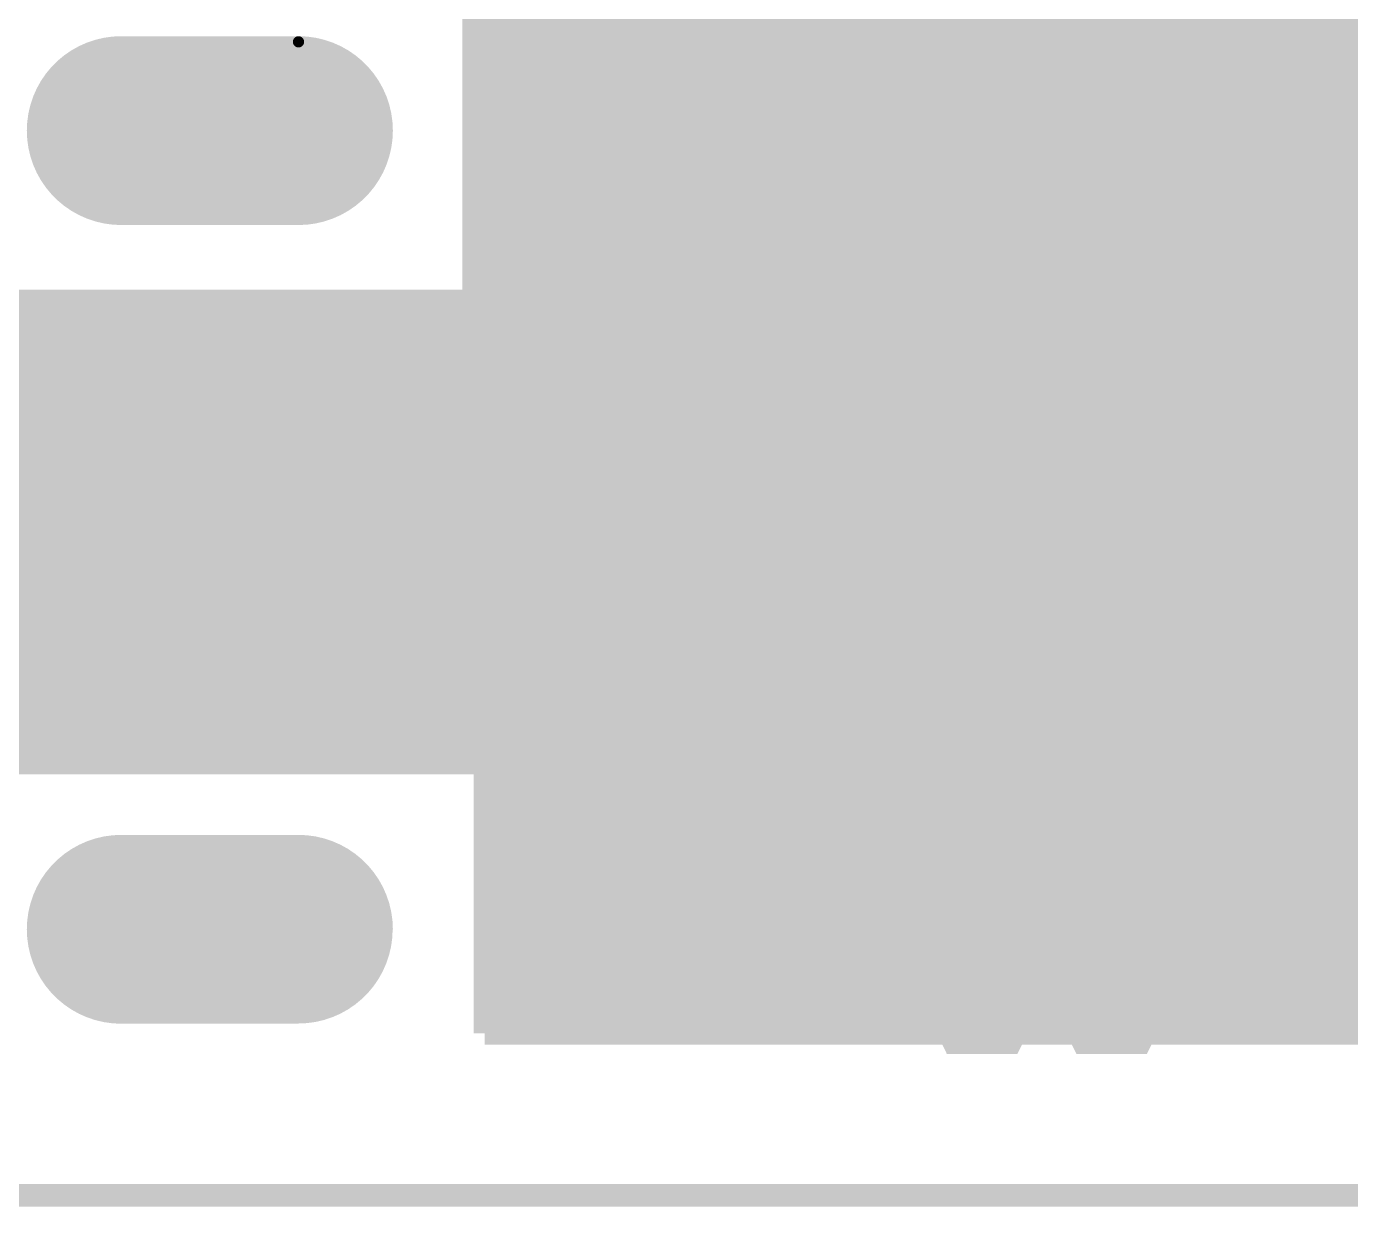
# Model space of a CAD drawing. Extents: x -5 to 100, y -56 to 115.
# Drawn here: x 32.93 to 47.86, y -5.13 to 8.17 of the extents above; entities that cross this region are included whole.
import ezdxf

# ---------------------------------------------------------------- set-up
doc = ezdxf.new("R2010")
doc.units = 0
doc.header["$MEASUREMENT"] = 0
doc.layers.get('0').update_dxf_attribs({"linetype": 'CONTINUOUS'})
for name, color, linetype in [('22-314-0_BOT', 7, 'CONTINUOUS'), ('22-314-0_DRD', 7, 'CONTINUOUS'), ('22-314-0_DRL', 2, 'CONTINUOUS'), ('22-314-0_SST', 5, 'CONTINUOUS'), ('22-314-0_TOP', 10, 'CONTINUOUS')]:
    doc.layers.add(name, color=color, linetype=linetype)

# ---------------------------------------------------------------- blocks, each defined once
blk = doc.blocks.new('ROUND_21')
at = {"const_width": 0.0635}
blk.add_lwpolyline([(-0.03175, 0, 1), (0.03175, 0, 1)], format="xyb", close=True, dxfattribs=at)

msp = doc.modelspace()

# ---------------------------------------------------------------- linework, layer by layer
at = {"layer": '22-314-0_BOT'}
for points, const_width in [([(56.66486, 11.3538), (56.66486, 9.16686), (54.61, 7.112), (41.402, 7.112), (33.782, 14.732), (33.782, 19.05), (28.702, 24.13), (13.208, 24.13), (9.652, 27.686), (9.652, 98.806), (8.7503, 99.7077), (8.7503, 101.69906)], 0.508), ([(41.4528, 17.09166), (41.4528, 8.13816)], 0.254), ([(41.6814, 17.09166), (41.6814, 7.90956)], 0.254), ([(41.91, 17.09166), (41.91, 7.874)], 0.254), ([(34.544, 15.04696), (41.71696, 7.874)], 0.254), ([(33.24606, 14.18844), (40.86352, 6.57352)], 0.254), ([(42.1386, 10.70864), (42.1386, 7.874)], 0.254), ([(42.3672, 10.32256), (42.3672, 7.874)], 0.254), ([(42.5958, 10.08634), (42.5958, 7.874)], 0.254), ([(42.8244, 9.92632), (42.8244, 7.874)], 0.254), ([(43.053, 9.81456), (43.053, 7.874)], 0.254), ([(43.2816, 9.7409), (43.2816, 7.874)], 0.254), ([(44.16806, 9.77392), (45.84446, 8.09752)], 0.254), ([(44.196, 9.74598), (44.196, 7.874)], 0.254), ([(43.5102, 9.7028), (43.5102, 7.874)], 0.254), ([(43.7388, 9.69772), (43.7388, 7.874)], 0.254), ([(43.9674, 9.72312), (43.9674, 7.874)], 0.254), ([(44.4246, 9.51738), (44.4246, 7.874)], 0.254), ([(38.0238, 9.41324), (38.0238, -0.127)], 0.254), ([(44.6532, 9.28878), (44.6532, 7.874)], 0.254), ([(38.2524, 9.18464), (38.2524, -3.175)], 0.254), ([(44.8818, 9.06018), (44.8818, 7.874)], 0.254), ([(37.973, 8.89), (37.973, 5.08)], 0.254), ([(38.481, 8.95604), (38.481, -3.175)], 0.254), ([(45.1104, 8.83158), (45.1104, 7.874)], 0.254), ([(38.7096, 8.72744), (38.7096, -3.175)], 0.254), ([(45.339, 8.60298), (45.339, 7.874)], 0.254), ([(38.9382, 8.49884), (38.9382, -3.175)], 0.254), ([(39.18204, 8.255), (37.973, 8.255)], 0.254), ([(39.1668, 8.27024), (39.1668, -3.175)], 0.254), ([(45.68698, 8.255), (41.33596, 8.255)], 0.254), ([(45.5676, 8.37438), (45.5676, 7.874)], 0.254), ([(45.7962, 8.14578), (45.7962, 7.874)], 0.254), ([(39.41064, 8.0264), (37.973, 8.0264)], 0.254), ([(39.3954, 8.04164), (39.3954, -3.175)], 0.254), ([(45.92574, 8.0264), (41.56456, 8.0264)], 0.254), ([(46.0248, 7.9629), (46.0248, 7.874)], 0.254), ([(39.63924, 7.7978), (37.973, 7.7978)], 0.254), ([(39.624, 7.81304), (39.624, -3.175)], 0.254), ([(54.29504, 7.874), (41.71696, 7.874)], 0.254), ([(50.8, 7.874), (46.38294, 7.874)], 0.254), ([(39.86784, 7.5692), (37.973, 7.5692)], 0.254), ([(39.8526, 7.58444), (39.8526, -3.175)], 0.254), ([(40.09644, 7.3406), (37.973, 7.3406)], 0.254), ([(40.0812, 7.35584), (40.0812, -3.175)], 0.254), ([(40.32504, 7.112), (37.973, 7.112)], 0.254), ([(40.3098, 7.12724), (40.3098, -3.175)], 0.254), ([(40.5384, 6.89864), (40.5384, -3.175)], 0.254), ([(40.55364, 6.8834), (37.973, 6.8834)], 0.254), ([(40.78224, 6.6548), (37.973, 6.6548)], 0.254), ([(40.767, 6.67004), (40.767, -3.175)], 0.254), ([(40.9956, 6.46684), (40.9956, -3.175)], 0.254), ([(41.06926, 6.4262), (37.973, 6.4262)], 0.254), ([(41.2242, 6.37032), (41.2242, -3.175)], 0.254), ([(54.61, 6.35), (41.402, 6.35)], 0.254), ([(41.4528, 6.35), (41.4528, -3.175)], 0.254), ([(41.6814, 6.35), (41.6814, -3.175)], 0.254), ([(41.91, 6.35), (41.91, -3.175)], 0.254), ([(42.1386, 6.35), (42.1386, -3.175)], 0.254), ([(42.3672, 6.35), (42.3672, -3.175)], 0.254), ([(42.5958, 6.35), (42.5958, -3.175)], 0.254), ([(42.8244, 6.35), (42.8244, -3.175)], 0.254), ([(43.053, 6.35), (43.053, -3.175)], 0.254), ([(43.2816, 6.35), (43.2816, -3.175)], 0.254), ([(43.5102, 6.35), (43.5102, -3.175)], 0.254), ([(43.7388, 6.35), (43.7388, -3.175)], 0.254), ([(43.9674, 6.35), (43.9674, -3.175)], 0.254), ([(44.196, 6.35), (44.196, -3.175)], 0.254), ([(44.4246, 6.35), (44.4246, -3.175)], 0.254), ([(44.6532, 6.35), (44.6532, -3.175)], 0.254), ([(44.8818, 6.35), (44.8818, -3.175)], 0.254), ([(45.1104, 6.35), (45.1104, -3.175)], 0.254), ([(45.339, 6.35), (45.339, -3.175)], 0.254), ([(45.5676, 6.35), (45.5676, -3.175)], 0.254), ([(45.7962, 6.35), (45.7962, -3.175)], 0.254), ([(46.0248, 6.35), (46.0248, -3.175)], 0.254), ([(46.2534, 6.35), (46.2534, -3.175)], 0.254), ([(46.482, 6.35), (46.482, -3.175)], 0.254), ([(46.7106, 6.35), (46.7106, -3.175)], 0.254), ([(46.9392, 6.35), (46.9392, -3.175)], 0.254), ([(47.1678, 6.35), (47.1678, -3.175)], 0.254), ([(47.3964, 6.35), (47.3964, -3.175)], 0.254), ([(47.625, 6.35), (47.625, -3.175)], 0.254), ([(47.8536, 6.35), (47.8536, -3.175)], 0.254), ([(98.425, 6.1976), (37.973, 6.1976)], 0.254), ([(98.425, 5.969), (37.973, 5.969)], 0.254), ([(98.425, 5.7404), (37.973, 5.7404)], 0.254), ([(98.425, 5.5118), (37.973, 5.5118)], 0.254), ([(98.425, 5.2832), (37.973, 5.2832)], 0.254), ([(98.425, 5.0546), (-3.81, 5.0546)], 0.254), ([(37.973, 5.08), (31.623, 5.08)], 0.254), ([(32.9946, 5.08), (32.9946, -0.127)], 0.254), ([(33.2232, 5.08), (33.2232, -0.127)], 0.254), ([(33.4518, 5.08), (33.4518, -0.127)], 0.254), ([(33.6804, 5.08), (33.6804, -0.127)], 0.254), ([(33.909, 5.08), (33.909, -0.127)], 0.254), ([(34.1376, 5.08), (34.1376, -0.127)], 0.254), ([(34.3662, 5.08), (34.3662, -0.127)], 0.254), ([(34.5948, 5.08), (34.5948, -0.127)], 0.254), ([(34.8234, 5.08), (34.8234, -0.127)], 0.254), ([(35.052, 5.08), (35.052, -0.127)], 0.254), ([(35.2806, 5.08), (35.2806, -0.127)], 0.254), ([(35.5092, 5.08), (35.5092, -0.127)], 0.254), ([(35.7378, 5.08), (35.7378, -0.127)], 0.254), ([(35.9664, 5.08), (35.9664, -0.127)], 0.254), ([(36.195, 5.08), (36.195, -0.127)], 0.254), ([(36.4236, 5.08), (36.4236, -0.127)], 0.254), ([(36.6522, 5.08), (36.6522, -0.127)], 0.254), ([(36.8808, 5.08), (36.8808, -0.127)], 0.254), ([(37.1094, 5.08), (37.1094, -0.127)], 0.254), ([(37.338, 5.08), (37.338, -0.127)], 0.254), ([(37.5666, 5.08), (37.5666, -0.127)], 0.254), ([(37.7952, 5.08), (37.7952, -0.127)], 0.254), ([(98.425, 4.826), (-3.81, 4.826)], 0.254), ([(98.425, 4.5974), (-3.81, 4.5974)], 0.254), ([(98.425, 4.3688), (-3.81, 4.3688)], 0.254), ([(98.425, 4.1402), (-3.81, 4.1402)], 0.254), ([(94.12732, 3.9116), (0.87122, 3.9116)], 0.254), ([(93.41866, 3.683), (1.57988, 3.683)], 0.254), ([(92.96908, 3.4544), (2.02946, 3.4544)], 0.254), ([(92.6211, 3.2258), (2.37744, 3.2258)], 0.254), ([(92.33916, 2.9972), (2.65938, 2.9972)], 0.254), ([(92.10294, 2.7686), (2.8956, 2.7686)], 0.254), ([(91.89974, 2.54), (3.0988, 2.54)], 0.254), ([(91.72448, 2.3114), (3.27406, 2.3114)], 0.254), ([(91.57462, 2.0828), (3.42392, 2.0828)], 0.254), ([(91.44762, 1.8542), (3.55092, 1.8542)], 0.254), ([(91.33586, 1.6256), (3.66268, 1.6256)], 0.254), ([(91.24188, 1.397), (3.75666, 1.397)], 0.254), ([(91.16568, 1.1684), (3.83286, 1.1684)], 0.254), ([(91.10472, 0.9398), (3.89382, 0.9398)], 0.254), ([(91.05646, 0.7112), (3.94208, 0.7112)], 0.254), ([(91.0209, 0.4826), (3.97764, 0.4826)], 0.254), ([(91.00058, 0.254), (3.99796, 0.254)], 0.254), ([(90.99296, 0.0254), (4.00558, 0.0254)], 0.254), ([(38.1, -0.127), (31.75, -0.127)], 0.254), ([(38.1, -0.127), (38.1, -3.175)], 0.254), ([(90.99804, -0.2032), (38.1, -0.2032)], 0.254), ([(91.01582, -0.4318), (38.1, -0.4318)], 0.254), ([(91.0463, -0.6604), (38.1, -0.6604)], 0.254), ([(91.09202, -0.889), (38.1, -0.889)], 0.254), ([(91.15044, -1.1176), (38.1, -1.1176)], 0.254), ([(91.2241, -1.3462), (38.1, -1.3462)], 0.254), ([(91.313, -1.5748), (38.1, -1.5748)], 0.254), ([(91.41968, -1.8034), (38.1, -1.8034)], 0.254), ([(91.54414, -2.032), (38.1, -2.032)], 0.254), ([(91.69146, -2.2606), (38.1, -2.2606)], 0.254), ([(91.8591, -2.4892), (38.1, -2.4892)], 0.254), ([(92.05468, -2.7178), (38.1, -2.7178)], 0.254), ([(92.28328, -2.9464), (38.1, -2.9464)], 0.254), ([(92.55506, -3.175), (38.1, -3.175)], 0.254)]:
    msp.add_lwpolyline(points, dxfattribs=dict(at, const_width=const_width))
at = {"layer": '22-314-0_BOT', "const_width": 0.254}
for points in [[(45.84446, 8.09752, 0.1989124), (46.38294, 7.87448)], [(40.86352, 6.57352, 0.1989124), (41.402, 6.35048)]]:
    msp.add_lwpolyline(points, format="xyb", dxfattribs=at)
at = {"layer": '22-314-0_DRD', "const_width": 0.254}
msp.add_lwpolyline([(-2.99974, -4.99872), (98.00082, -4.99872)], dxfattribs=at)
at = {"layer": '22-314-0_DRL', "const_width": 0.127}
for points in [[(34.00044, 8.001, 0.4142136), (32.99968, 7.00024)], [(37.00018, 7.00024, 0.4142136), (35.99942, 8.001)], [(32.99968, 7.00024, 0.4142136), (34.00044, 5.99948)], [(35.99942, 5.99948, 0.4142136), (37.00018, 7.00024)], [(34.00044, -1.00076, 0.4142136), (32.99968, -2.00152)], [(37.00018, -2.00152, 0.4142136), (35.99942, -1.00076)], [(32.99968, -2.00152, 0.4142136), (34.00044, -3.00228)], [(35.99942, -2.99974, 0.4142136), (36.99764, -2.00152)]]:
    msp.add_lwpolyline(points, format="xyb", dxfattribs=at)
at = {"layer": '22-314-0_DRL'}
for points, const_width in [([(35.99942, 8.001), (34.00044, 8.001)], 0.127), ([(34.01568, 8.001), (34.01568, 5.99948)], 0.127), ([(34.12998, 8.001), (34.12998, 5.99948)], 0.127), ([(34.24428, 8.001), (34.24428, 5.99948)], 0.127), ([(34.35858, 8.001), (34.35858, 5.99948)], 0.127), ([(34.47288, 8.001), (34.47288, 5.99948)], 0.127), ([(34.58718, 8.001), (34.58718, 5.99948)], 0.127), ([(34.70148, 8.001), (34.70148, 5.99948)], 0.127), ([(34.81578, 8.001), (34.81578, 5.99948)], 0.127), ([(34.93008, 8.001), (34.93008, 5.99948)], 0.127), ([(35.04438, 8.001), (35.04438, 5.99948)], 0.127), ([(35.15868, 8.001), (35.15868, 5.99948)], 0.127), ([(35.27298, 8.001), (35.27298, 5.99948)], 0.127), ([(35.38728, 8.001), (35.38728, 5.99948)], 0.127), ([(35.50158, 8.001), (35.50158, 5.99948)], 0.127), ([(35.61588, 8.001), (35.61588, 5.99948)], 0.127), ([(35.73018, 8.001), (35.73018, 5.99948)], 0.127), ([(35.84448, 8.001), (35.84448, 5.99948)], 0.127), ([(35.95878, 8.001), (35.95878, 5.99948)], 0.127), ([(36.07308, 7.99846), (36.07308, 6.00202)], 0.127), ([(33.55848, 7.89686), (33.55848, 6.10108)], 0.127), ([(36.37026, 7.92988), (33.6296, 7.92988)], 0.127), ([(33.67278, 7.94512), (33.67278, 6.05536)], 0.127), ([(33.78708, 7.97814), (33.78708, 6.02234)], 0.127), ([(33.90138, 7.99592), (33.90138, 6.00456)], 0.127), ([(36.18738, 7.98322), (36.18738, 6.01726)], 0.127), ([(36.30168, 7.95528), (36.30168, 6.0452)], 0.127), ([(36.41598, 7.90956), (36.41598, 6.08838)], 0.127), ([(36.71316, 7.70128), (33.28416, 7.70128)], 0.127), ([(33.32988, 7.74192), (33.32988, 6.25602)], 0.127), ([(36.57854, 7.81558), (33.41878, 7.81558)], 0.127), ([(33.44418, 7.83082), (33.44418, 6.16712)], 0.127), ([(36.53028, 7.8486), (36.53028, 6.15188)], 0.127), ([(36.64458, 7.76478), (36.64458, 6.23316)], 0.127), ([(36.80968, 7.58698), (33.18764, 7.58698)], 0.127), ([(33.21558, 7.62), (33.21558, 6.37794)], 0.127), ([(36.75888, 7.65302), (36.75888, 6.34746)], 0.127), ([(33.10128, 7.43966), (33.10128, 6.56082)], 0.127), ([(36.8808, 7.47268), (33.11652, 7.47268)], 0.127), ([(36.87318, 7.49046), (36.87318, 6.51002)], 0.127), ([(36.93414, 7.35838), (33.06572, 7.35838)], 0.127), ([(36.99256, 7.12978), (33.0073, 7.12978)], 0.127), ([(36.9697, 7.24408), (33.02762, 7.24408)], 0.127), ([(36.98748, 7.1628), (36.98748, 6.83514)], 0.127), ([(37.00018, 7.01548), (32.99968, 7.01548)], 0.127), ([(36.9951, 6.90118), (33.00222, 6.90118)], 0.127), ([(36.97732, 6.78688), (33.02254, 6.78688)], 0.127), ([(36.9443, 6.67258), (33.05302, 6.67258)], 0.127), ([(36.89604, 6.55828), (33.10128, 6.55828)], 0.127), ([(36.83, 6.44398), (33.16732, 6.44398)], 0.127), ([(36.7411, 6.32968), (33.25622, 6.32968)], 0.127), ([(36.61918, 6.21538), (33.37814, 6.21538)], 0.127), ([(36.43884, 6.10108), (33.56102, 6.10108)], 0.127), ([(35.99942, 5.99948), (34.00044, 5.99948)], 0.127), ([(33.55848, -1.10236), (33.55848, -2.89814)], 0.127), ([(36.37026, -1.07188), (33.6296, -1.07188)], 0.127), ([(33.67278, -1.0541), (33.67278, -2.9464)], 0.127), ([(33.78708, -1.02362), (33.78708, -2.97688)], 0.127), ([(33.90138, -1.0033), (33.90138, -2.9972)], 0.127), ([(35.99942, -1.00076), (34.00044, -1.00076)], 0.127), ([(34.01568, -1.00076), (34.01568, -2.99974)], 0.127), ([(34.12998, -1.00076), (34.12998, -2.99974)], 0.127), ([(34.24428, -1.00076), (34.24428, -2.99974)], 0.127), ([(34.35858, -1.00076), (34.35858, -2.99974)], 0.127), ([(34.47288, -1.00076), (34.47288, -2.99974)], 0.127), ([(34.58718, -1.00076), (34.58718, -2.99974)], 0.127), ([(34.70148, -1.00076), (34.70148, -2.99974)], 0.127), ([(34.81578, -1.00076), (34.81578, -2.99974)], 0.127), ([(34.93008, -1.00076), (34.93008, -2.99974)], 0.127), ([(35.04438, -1.00076), (35.04438, -2.99974)], 0.127), ([(35.15868, -1.00076), (35.15868, -2.99974)], 0.127), ([(35.27298, -1.00076), (35.27298, -2.99974)], 0.127), ([(35.38728, -1.00076), (35.38728, -2.99974)], 0.127), ([(35.50158, -1.00076), (35.50158, -2.99974)], 0.127), ([(35.61588, -1.00076), (35.61588, -2.99974)], 0.127), ([(35.73018, -1.00076), (35.73018, -2.99974)], 0.127), ([(35.84448, -1.00076), (35.84448, -2.99974)], 0.127), ([(35.95878, -1.00076), (35.95878, -2.99974)], 0.127), ([(36.07308, -1.0033), (36.07308, -2.9972)], 0.127), ([(36.18738, -1.016), (36.18738, -2.9845)], 0.127), ([(36.30168, -1.04648), (36.30168, -2.95402)], 0.127), ([(36.41598, -1.08966), (36.41598, -2.91084)], 0.127), ([(33.32988, -1.2573), (33.32988, -2.7432)], 0.127), ([(36.57854, -1.18618), (33.41878, -1.18618)], 0.127), ([(33.44418, -1.1684), (33.44418, -2.8321)], 0.127), ([(36.53028, -1.15062), (36.53028, -2.84988)], 0.127), ([(36.64458, -1.23444), (36.64458, -2.76606)], 0.127), ([(33.21558, -1.37922), (33.21558, -2.62128)], 0.127), ([(36.71316, -1.30048), (33.28416, -1.30048)], 0.127), ([(36.75888, -1.34874), (36.75888, -2.65176)], 0.127), ([(36.8808, -1.52908), (33.11652, -1.52908)], 0.127), ([(36.80968, -1.41478), (33.18764, -1.41478)], 0.127), ([(36.87318, -1.5113), (36.87318, -2.4892)], 0.127), ([(36.93414, -1.64338), (33.06572, -1.64338)], 0.127), ([(33.10128, -1.5621), (33.10128, -2.4384)], 0.127), ([(36.9697, -1.75768), (33.02762, -1.75768)], 0.127), ([(36.98748, -1.83642), (36.98748, -2.16408)], 0.127), ([(37.00018, -1.98628), (32.99968, -1.98628)], 0.127), ([(36.99256, -1.87198), (33.0073, -1.87198)], 0.127), ([(36.9951, -2.10058), (33.00222, -2.10058)], 0.127), ([(36.97732, -2.21488), (33.02254, -2.21488)], 0.127), ([(36.9443, -2.32918), (33.05302, -2.32918)], 0.127), ([(36.89604, -2.44348), (33.10128, -2.44348)], 0.127), ([(36.83, -2.55778), (33.16732, -2.55778)], 0.127), ([(36.7411, -2.67208), (33.25622, -2.67208)], 0.127), ([(36.61918, -2.78638), (33.37814, -2.78638)], 0.127), ([(36.43884, -2.90068), (33.56102, -2.90068)], 0.127), ([(35.99942, -2.99974), (34.00044, -2.99974)], 0.127), ([(34.00044, -2.99974), (34.00044, -3.00228)], 0.127), ([(-2.99974, -4.99872), (98.00082, -4.99872)], 0.254)]:
    msp.add_lwpolyline(points, dxfattribs=dict(at, const_width=const_width))
at = {"layer": '22-314-0_SST'}
for points, const_width in [([(42.81424, 7.1882), (42.61358, 8.255), (42.61358, 8.70458), (42.81424, 9.1059), (42.81424, 7.1882), (42.81424, 5.95376)], 0.1524), ([(42.09542, 5.95376), (42.81424, 5.95376), (57.51576, 5.95376), (57.51576, 7.1882), (57.51576, 9.1059), (55.81396, 9.1059), (55.81396, 8.45566), (55.81396, 8.255), (52.91582, 8.255)], 0.1524), ([(42.81424, 6.20522), (47.41418, 6.20522), (47.41418, 8.45566)], 0.1524), ([(40.29456, 8.255), (41.7957, 8.255), (41.7957, 6.25602)], 0.1524), ([(40.36568, 6.58368), (40.5765, 6.37032), (41.00068, 6.37032), (41.2115, 6.58368), (41.2115, 6.7945), (40.78732, 7.21868), (41.2115, 7.64032), (40.36568, 7.64032)], 0.254), ([(42.81424, 6.7056), (47.41418, 6.7056)], 0.1524), ([(42.8625, -0.10668), (42.8625, 0.52832), (42.545, 1.16332), (42.33418, 1.16332), (42.01668, 0.52832), (42.01668, -0.10668)], 0.254), ([(44.323, 0.9525), (44.21632, 1.16332), (43.58132, 1.16332), (43.47718, 0.9525), (43.47718, 0.74168), (43.58132, 0.52832), (44.21632, 0.52832), (44.323, 0.3175), (44.323, 0.10668), (44.21632, -0.10668), (43.58132, -0.10668), (43.47718, 0.10668)], 0.254), ([(45.7835, 0.9525), (45.67682, 1.16332), (45.04182, 1.16332), (44.93768, 0.9525), (44.93768, 0.74168), (45.04182, 0.52832), (45.67682, 0.52832), (45.7835, 0.3175), (45.7835, 0.10668), (45.67682, -0.10668), (45.04182, -0.10668), (44.93768, 0.10668)], 0.254), ([(47.244, 1.16332), (46.9265, 0.52832), (46.71568, 0.52832), (46.39818, 1.16332)], 0.254), ([(46.81982, -0.10668), (46.81982, 0.52832)], 0.254), ([(42.8625, 0.3175), (42.01668, 0.3175)], 0.254), ([(44.1325, -2.2225), (44.02582, -2.01168), (43.39082, -2.01168), (43.28668, -2.2225), (43.28668, -2.43332), (43.39082, -2.64668), (44.02582, -2.64668), (44.1325, -2.8575), (44.1325, -3.06832), (44.02582, -3.28168), (43.39082, -3.28168), (43.28668, -3.06832)], 0.254), ([(45.593, -3.06832), (45.48632, -3.28168), (44.85132, -3.28168), (44.74718, -3.06832), (44.74718, -2.2225), (44.85132, -2.01168), (45.48632, -2.01168), (45.593, -2.2225)], 0.254), ([(46.20768, -3.28168), (46.20768, -2.01168)], 0.254), ([(47.0535, -3.28168), (47.0535, -2.01168)], 0.254), ([(47.0535, -2.64668), (46.20768, -2.64668)], 0.254)]:
    msp.add_lwpolyline(points, dxfattribs=dict(at, const_width=const_width))
at = {"layer": '22-314-0_SST', "const_width": 0.1524}
msp.add_lwpolyline([(41.7957, 6.25602, 0.4142136), (42.09542, 5.9563)], format="xyb", dxfattribs=at)
at = {"layer": '22-314-0_TOP', "const_width": 0.254}
for points in [[(47.625, 48.514), (47.625, -3.175)], [(47.8536, 48.514), (47.8536, -3.175)], [(47.3964, 44.03344), (47.3964, -3.175)], [(47.1678, 43.561), (47.1678, -3.175)], [(45.339, 43.39336), (45.339, -3.175)], [(46.9392, 43.33494), (46.9392, -3.175)], [(45.5676, 43.23334), (45.5676, -3.175)], [(46.7106, 43.19524), (46.7106, -3.175)], [(45.7962, 43.13428), (45.7962, -3.175)], [(46.0248, 43.08602), (46.0248, -3.175)], [(46.2534, 43.0784), (46.2534, -3.175)], [(46.482, 43.11396), (46.482, -3.175)], [(38.481, 37.846), (38.481, -3.175)], [(38.7096, 37.846), (38.7096, -3.175)], [(38.9382, 37.846), (38.9382, -3.175)], [(39.1668, 37.846), (39.1668, -3.175)], [(39.3954, 37.846), (39.3954, -3.175)], [(39.624, 37.846), (39.624, -3.175)], [(39.8526, 37.81044), (39.8526, -3.175)], [(40.0812, 37.58184), (40.0812, -3.175)], [(40.3098, 37.35324), (40.3098, -3.175)], [(40.5384, 37.1221), (40.5384, -3.175)], [(40.767, 36.8935), (40.767, -3.175)], [(40.9956, 36.6649), (40.9956, -3.175)], [(41.2242, 36.4363), (41.2242, -3.175)], [(41.4528, 36.2077), (41.4528, -3.175)], [(41.6814, 34.96056), (41.6814, -3.175)], [(38.2524, 34.7726), (38.2524, -3.175)], [(41.91, 34.51352), (41.91, -3.175)], [(38.0238, 34.417), (38.0238, -0.127)], [(42.1386, 10.70864), (42.1386, -3.175)], [(45.1104, 10.541), (45.1104, -3.175)], [(42.3672, 10.32256), (42.3672, -3.175)], [(44.8818, 10.22858), (44.8818, -3.175)], [(42.5958, 10.08634), (42.5958, -3.175)], [(42.8244, 9.92632), (42.8244, -3.175)], [(44.4246, 9.8806), (44.4246, -3.175)], [(44.6532, 10.02284), (44.6532, -3.175)], [(43.053, 9.81456), (43.053, -3.175)], [(43.2816, 9.7409), (43.2816, -3.175)], [(44.196, 9.78408), (44.196, -3.175)], [(43.5102, 9.7028), (43.5102, -3.175)], [(43.7388, 9.69772), (43.7388, -3.175)], [(43.9674, 9.72312), (43.9674, -3.175)], [(37.973, 8.89), (37.973, 5.08)], [(98.425, 8.255), (37.973, 8.255)], [(98.425, 8.0264), (37.973, 8.0264)], [(98.425, 7.7978), (37.973, 7.7978)], [(98.425, 7.5692), (37.973, 7.5692)], [(98.425, 7.3406), (37.973, 7.3406)], [(98.425, 7.112), (37.973, 7.112)], [(98.425, 6.8834), (37.973, 6.8834)], [(98.425, 6.6548), (37.973, 6.6548)], [(98.425, 6.4262), (37.973, 6.4262)], [(98.425, 6.1976), (37.973, 6.1976)], [(98.425, 5.969), (37.973, 5.969)], [(98.425, 5.7404), (37.973, 5.7404)], [(98.425, 5.5118), (37.973, 5.5118)], [(98.425, 5.2832), (37.973, 5.2832)], [(98.425, 5.0546), (-3.81, 5.0546)], [(37.973, 5.08), (31.623, 5.08)], [(32.9946, 5.08), (32.9946, -0.127)], [(33.2232, 5.08), (33.2232, -0.127)], [(33.4518, 5.08), (33.4518, -0.127)], [(33.6804, 5.08), (33.6804, -0.127)], [(33.909, 5.08), (33.909, -0.127)], [(34.1376, 5.08), (34.1376, -0.127)], [(34.3662, 5.08), (34.3662, -0.127)], [(34.5948, 5.08), (34.5948, -0.127)], [(34.8234, 5.08), (34.8234, -0.127)], [(35.052, 5.08), (35.052, -0.127)], [(35.2806, 5.08), (35.2806, -0.127)], [(35.5092, 5.08), (35.5092, -0.127)], [(35.7378, 5.08), (35.7378, -0.127)], [(35.9664, 5.08), (35.9664, -0.127)], [(36.195, 5.08), (36.195, -0.127)], [(36.4236, 5.08), (36.4236, -0.127)], [(36.6522, 5.08), (36.6522, -0.127)], [(36.8808, 5.08), (36.8808, -0.127)], [(37.1094, 5.08), (37.1094, -0.127)], [(37.338, 5.08), (37.338, -0.127)], [(37.5666, 5.08), (37.5666, -0.127)], [(37.7952, 5.08), (37.7952, -0.127)], [(98.425, 4.826), (-3.81, 4.826)], [(98.425, 4.5974), (-3.81, 4.5974)], [(98.425, 4.3688), (-3.81, 4.3688)], [(98.425, 4.1402), (-3.81, 4.1402)], [(94.12732, 3.9116), (0.87122, 3.9116)], [(93.41866, 3.683), (1.57988, 3.683)], [(92.96908, 3.4544), (2.02946, 3.4544)], [(92.6211, 3.2258), (2.37744, 3.2258)], [(92.33916, 2.9972), (2.65938, 2.9972)], [(92.10294, 2.7686), (2.8956, 2.7686)], [(91.89974, 2.54), (3.0988, 2.54)], [(91.72448, 2.3114), (3.27406, 2.3114)], [(91.57462, 2.0828), (3.42392, 2.0828)], [(74.90968, 1.8542), (3.55092, 1.8542)], [(74.90968, 1.6256), (3.66268, 1.6256)], [(74.90968, 1.397), (3.75666, 1.397)], [(74.90968, 1.1684), (3.83286, 1.1684)], [(74.90968, 0.9398), (3.89382, 0.9398)], [(74.90968, 0.7112), (3.94208, 0.7112)], [(74.90968, 0.4826), (3.97764, 0.4826)], [(74.90968, 0.254), (3.99796, 0.254)], [(74.90968, 0.0254), (4.00558, 0.0254)], [(38.1, -0.127), (31.75, -0.127)], [(38.1, -0.127), (38.1, -3.175)], [(74.90968, -0.2032), (38.1, -0.2032)], [(74.90968, -0.4318), (38.1, -0.4318)], [(91.0463, -0.6604), (38.1, -0.6604)], [(91.09202, -0.889), (38.1, -0.889)], [(91.15044, -1.1176), (38.1, -1.1176)], [(91.2241, -1.3462), (38.1, -1.3462)], [(91.313, -1.5748), (38.1, -1.5748)], [(91.41968, -1.8034), (38.1, -1.8034)], [(91.54414, -2.032), (38.1, -2.032)], [(91.69146, -2.2606), (38.1, -2.2606)], [(91.8591, -2.4892), (38.1, -2.4892)], [(92.05468, -2.7178), (38.1, -2.7178)], [(92.28328, -2.9464), (38.1, -2.9464)], [(92.55506, -3.175), (38.1, -3.175)]]:
    msp.add_lwpolyline(points, dxfattribs=at)

# ---------------------------------------------------------------- block references
at = {"layer": '22-314-0_DRL'}
msp.add_blockref('ROUND_21', (35.99942, 8.001), dxfattribs=at)

doc.saveas('drawing.dxf')
